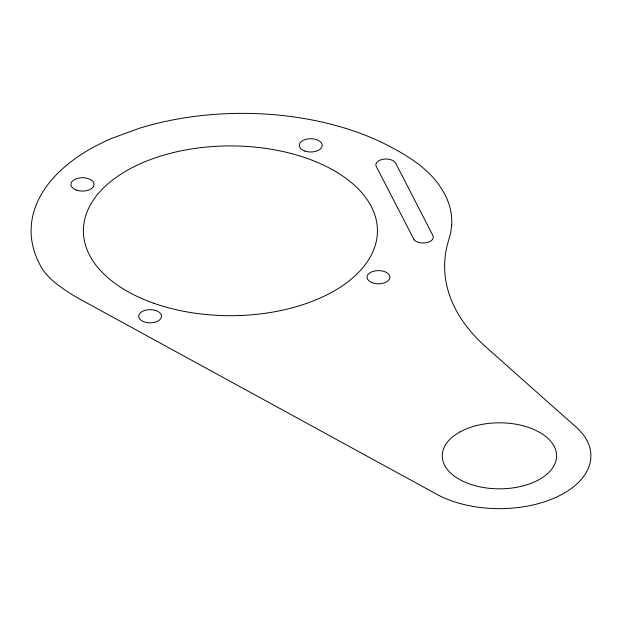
<?xml version="1.0" encoding="UTF-8"?>
<svg xmlns="http://www.w3.org/2000/svg" width="622" height="622" viewBox="0 0 622 622"><rect width="100%" height="100%" fill="white"/><g stroke="black" fill="none" stroke-linecap="round" stroke-linejoin="round"><path stroke-width="0.93" d="M451.704 225.055L450.631 233.087L448.4 241.033A257.003 148.378 0 0 0 486.132 347.193L573.655 424.958A91.481 52.816 0 0 1 560.702 495.042A91.481 52.816 0 0 1 438.627 495.299L81.529 300.045A217.397 125.512 0 0 1 54.518 282.225L52.155 280.188A127.596 73.668 0 0 1 43.198 270.29A199.304 115.07 0 0 1 94.202 146.8L105.553 141.116A199.304 115.07 0 0 1 111.493 138.465L139.631 128.171A218.4 126.087 0 0 1 384.357 143.674A258.62 149.311 0 0 1 410.333 158.423A165.794 95.718 0 0 1 439.583 185.69L444.287 193.271A165.794 95.718 0 0 1 451.704 225.055M460.132 431.839L456.392 434.086A57.177 33.013 0 0 0 455.491 476.957L460.42 479.966A57.177 33.013 0 0 0 540.619 478.715A57.177 33.013 0 0 0 539.702 432.399L534.306 429.67A57.177 33.013 0 0 0 485.004 423.877L479.857 424.803A57.177 33.013 0 0 0 460.132 431.839M155.679 310.495L155.469 310.432A11.414 6.593 0 0 0 138.714 316.442A11.414 6.593 0 0 0 156.044 321.885A11.414 6.593 0 0 0 155.679 310.495M414.151 239.835L376.357 166.657A10.131 5.847 0 0 1 382.857 159.286A10.131 5.847 0 0 1 395.623 163.042L432.803 235.373A10.131 5.847 0 0 1 427.05 242.588A10.131 5.847 0 0 1 414.151 239.835M153.79 303.256A147.025 84.887 0 0 0 377.391 232.885A147.025 84.887 0 0 0 160.033 156.278A147.025 84.887 0 0 0 153.79 303.256M371.699 282.512A11.437 6.601 0 0 0 389.846 277.933A11.437 6.601 0 0 0 373.9 271.153A11.437 6.601 0 0 0 371.699 282.512M76.669 190.184A11.577 6.686 0 0 0 94.054 184.407A11.577 6.686 0 0 0 76.7 178.607A11.577 6.686 0 0 0 76.669 190.184M304.912 151.084A11.476 6.624 0 0 0 322.188 145.408A11.476 6.624 0 0 0 305.037 139.608A11.476 6.624 0 0 0 304.912 151.084"/></g></svg>
